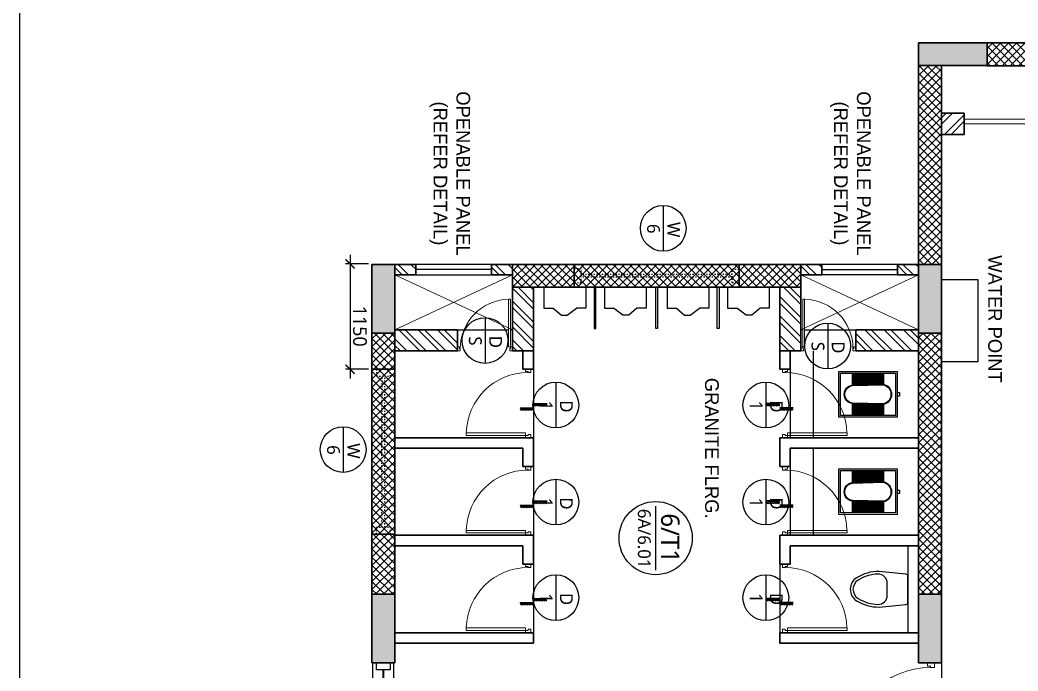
# Model space of a CAD drawing. Header units: millimetres. Extents: x -1127141 to 1597693, y -1835560 to -399335.
# Drawn here: x 1127190 to 1138092, y -494032 to -486919 of the extents above; entities that cross this region are included whole.
import ezdxf
from ezdxf.enums import TextEntityAlignment as Align

# ---------------------------------------------------------------- set-up
doc = ezdxf.new("R2010")
doc.units = ezdxf.units.MM
doc.header["$MEASUREMENT"] = 0
doc.header["$PDMODE"] = 67
doc.linetypes.add('ACAD_ISO03W100', pattern=[30, 12, -18])
doc.linetypes.add('ACAD_ISO05W100', pattern=[36, 24, -3, 0, -3, 0, -3, 0, -3])
for name, color, linetype in [('A-Anno Tags', 6, 'Continuous'), ('A-Elevation', 4, 'Continuous'), ('A-Sanitory', 181, 'Continuous'), ('A-Wall Patt', 8, 'Continuous'), ('A-Window', 4, 'Continuous'), ('Anno_Frames', 7, 'Continuous'), ('Anno_Labels', 7, 'Continuous'), ('COLUMN', 5, 'Continuous'), ('L-ELEV', 6, 'Continuous'), ('S-Conc Patt', 9, 'Continuous')]:
    doc.layers.add(name, color=color, linetype=linetype)
for name, color, linetype, lineweight in [('A-Detail Lines', 8, 'Continuous', 25), ('A-Door', 4, 'Continuous', 9), ('A-Wall Sec', 1, 'Continuous', 30), ('Ann_TitleBlock 2', 5, 'Continuous', 25), ('Anno_Tittleblock', 5, 'Continuous', 13), ('column hatch', 12, 'Continuous', 5), ('Hatch', 9, 'Continuous', 0), ('S-Concrete', 40, 'Continuous', 30), ('text', 7, 'Continuous', 9)]:
    doc.layers.add(name, color=color, linetype=linetype, lineweight=lineweight)
doc.styles.add('IIITD @ 100', font='trebuc.ttf', dxfattribs={"height": 210})
doc.styles.get("Standard").update_dxf_attribs({"font": 'trebuc.ttf'})
doc.styles.add('TITLE', font='swissel.ttf', dxfattribs={"height": 4.3})
doc.dimstyles.new('IIITD_WD_M @ 100', dxfattribs={"dimscale": 100, "dimtxt": 1.5, "dimasz": 1, "dimexe": 0.5, "dimexo": 0.25, "dimgap": 0.3, "dimtad": 1, "dimdec": 0, "dimrnd": 5, "dimzin": 0, "dimdsep": 46, "dimtxsty": 'Standard', "dimblk": 'ARCHTICK', "dimcen": 0.2, "dimdle": 1, "dimclrd": 256, "dimclre": 256, "dimadec": 0, "dimazin": 0, "dimtfac": 1, "dimtdec": 0, "dimtofl": 0, "dimtmove": 0, "dimatfit": 0, "dimfxl": 2, "dimfxlon": 1, "dimtolj": 1, "dimtzin": 0, "dimlwd": -1, "dimlwe": -1, "dimarcsym": 0})
pattern_1 = [(45, (-32680.594, -198324.79), (-44.194174, 44.194174), []), (135, (-32680.594, -198324.79), (-44.194174, -44.194174), [])]

# ---------------------------------------------------------------- blocks, each defined once
blk = doc.blocks.new('*U29')
at = {"layer": 'A-Anno Tags'}
blk.add_lwpolyline([(-250, 0), (250, 0)], dxfattribs=at)
blk.add_circle((0, 0), 250, dxfattribs=at)
at = {"layer": 'Anno_Frames', "color": 7}
for tag, rotation, p in [('ENTITY', 359.7608, (15, 185)), ('ENTITYNO', 0.1757, (4, -36))]:
    blk.add_attdef(tag, text='', height=140, rotation=rotation, dxfattribs=at).set_placement(p, align=Align.TOP_CENTER)
blk = doc.blocks.new('ABL_Door_S - 1000 x 2100-11-3 Second Floor Lvl')
at = {"layer": 'A-Door', "color": 5}
for p, q in [((-500, 38), (-450, 38)), ((-500, -38), (-500, 38)), ((-450, 38), (-450, -3)), ((450, 38), (450, -3)), ((500, 38), (450, 38)), ((500, -38), (500, 38)), ((-500, -38), (-465, -38)), ((-465, -3), (-450, -3)), ((-465, -38), (-465, -3)), ((-430, -38), (-465, -38)), ((465, -3), (450, -3)), ((465, -38), (465, -3)), ((500, -38), (465, -38))]:
    blk.add_line(p, q, dxfattribs=at)
at = {"layer": 'A-Door', "color": 5, "lineweight": 18}
for p, q in [((-465, -38), (-465, -903)), ((-430, -38), (-430, -903)), ((-430, -903), (-465, -903))]:
    blk.add_line(p, q, dxfattribs=at)
at = {"layer": 'A-Door'}
blk.add_arc((-450, -2), 900, 271.2981, 359.9894, dxfattribs=at)
blk = doc.blocks.new('Door Tag')
blk.add_line((-3.5, 0), (3.5, 0))
blk.add_circle((0, 0), 4)
blk.add_attdef('DW_NAME', text='', height=2).set_placement((0, 0), align=Align.BOTTOM_CENTER)
blk.add_attdef('SHEET_NO', text='', height=1.4).set_placement((0.05, -0.54), align=Align.TOP_CENTER)
blk = doc.blocks.new('Win 1250')
at = {"layer": 'A-Window', "color": 2, "lineweight": 40}
blk.add_line((510529, 21610), (511379, 21610), dxfattribs=at)
at = {"layer": 'A-Window'}
for points in [[(510454, 21725), (511454, 21725)], [(510454, 21535), (510529, 21535), (510529, 21685), (510454, 21685)], [(511454, 21535), (511379, 21535), (511379, 21685), (511454, 21685)], [(510454, 21495), (511454, 21495)]]:
    blk.add_lwpolyline(points, dxfattribs=at)
blk = doc.blocks.new('urinal1')
at = {"layer": 'A-Sanitory'}
for p, q in [((0, 228.6), (228.6, 228.6)), ((0, 228.6), (0, -228.6)), ((228.6, 228.6), (228.6, 127)), ((304.8, 25.4), (228.6, 127)), ((304.8, -38.1), (304.8, 25.4)), ((228.6, -127), (304.8, -38.1)), ((228.6, -228.6), (228.6, -127)), ((0, -228.6), (228.6, -228.6))]:
    blk.add_line(p, q, dxfattribs=at)
blk = doc.blocks.new('Toil Hostel1')
at = {"color": 0, "linetype": 'ByBlock'}
blk.add_lwpolyline([(115, -427), (115, 523)], dxfattribs=at)
for points in [[(430, 243), (137, 213, 0.384412), (115, 188), (115, -92, 0.383904), (137, -117, 0.001434), (429, -147, 0.140641), (675, -77, 0.259738), (745, 48, 0.259738), (675, 173, 0.139471)], [(340, 113), (340, -17, 0.422961), (443, -117, 0.13189), (659, -52, 0.259738), (715, 48, 0.259738), (659, 148, 0.13189), (443, 213, 0.422961)]]:
    blk.add_lwpolyline(points, format="xyb", close=True, dxfattribs=at)
blk.add_arc((431, -122), 25, 264.2811, 270.16, dxfattribs=at)
blk = doc.blocks.new('closet6')
for p, q in [((120, 88.3), (120, 185)), ((130, 88.1), (130, 185)), ((140, 87.8), (140, 185)), ((150, 87.6), (150, 185)), ((160, 87.3), (160, 185)), ((170, 87.1), (170, 185)), ((180, 86.9), (180, 185)), ((190, 86.6), (190, 185)), ((200, 86.4), (200, 185)), ((210, 86.1), (210, 185)), ((220, 85.9), (220, 185)), ((230, 85.6), (230, 185)), ((240, 85.4), (240, 185)), ((250, 85.2), (250, 185)), ((260, 84.9), (260, 185)), ((270, 84.7), (270, 185)), ((280, 84.4), (280, 185)), ((290, 84.2), (290, 185)), ((300, 84), (300, 185)), ((310, 83.7), (310, 185)), ((320, 83.5), (320, 185)), ((330, 83.2), (330, 185)), ((340, 83), (340, 185)), ((350, 82.7), (350, 185)), ((360, 82.5), (360, 185)), ((370, 82.3), (370, 185)), ((380, 82), (380, 185)), ((390, 81.8), (390, 185)), ((390, 185), (390, 81.8)), ((150, -185), (150, -87.2)), ((160, -185), (160, -86.9)), ((170, -185), (170, -86.6)), ((180, -185), (180, -86.3)), ((190, -185), (190, -86.1)), ((200, -185), (200, -85.8)), ((210, -185), (210, -85.5)), ((220, -185), (220, -85.2)), ((230, -185), (230, -84.9)), ((240, -185), (240, -84.7)), ((250, -185), (250, -84.4)), ((260, -185), (260, -84.1)), ((270, -185), (270, -83.8)), ((280, -185), (280, -83.5)), ((290, -185), (290, -83.3)), ((300, -185), (300, -83)), ((310, -185), (310, -82.7)), ((320, -185), (320, -82.4)), ((330, -185), (330, -82.1)), ((340, -185), (340, -81.9)), ((350, -185), (350, -81.6)), ((360, -185), (360, -81.3)), ((370, -185), (370, -81)), ((380, -185), (380, -80.7)), ((390, -80.4), (390, -185)), ((390, -185), (390, -80.4)), ((120, -185), (120, -88)), ((130, -185), (130, -87.8)), ((140, -185), (140, -87.5))]:
    blk.add_line(p, q)
for points in [[(0, 200), (510, 200), (510, -200), (0, -200)], [(15, 185), (495, 185), (495, -185), (15, -185)]]:
    blk.add_lwpolyline(points, close=True)
for points in [[(120, 88.3), (389.9, 81.8, -0.899983), (389.9, -80.5), (120.6, -88.2, -0.799392)], [(120.5, 83.3), (389.6, 76.8, -0.897689), (389.6, -75.5), (121.1, -83.2, -0.793494), (120.5, 83.3)]]:
    blk.add_lwpolyline(points, format="xyb", close=True)
blk.add_lwpolyline([(0, -15), (-20, -15), (-20, 15), (0, 15)])
blk = doc.blocks.new('_ArchTick')
at = {"color": 0, "linetype": 'ByBlock', "const_width": 0.15}
blk.add_lwpolyline([(-0.5, -0.5), (0.5, 0.5)], dxfattribs=at)
blk = doc.blocks.new('*D488')
at = {"layer": 'A-Anno Tags', "transparency": 16777216}
for p, q in [((576045, -373970), (576045, -374220)), ((577195, -373970), (577195, -374220)), ((575945, -374170), (577295, -374170))]:
    blk.add_line(p, q, dxfattribs=at)
at = {"layer": 'Defpoints', "color": 0, "transparency": 16777216}
for p in [(576045, -373933), (577195, -373933), (577195, -374170)]:
    blk.add_point(p, dxfattribs=at)
at = {"layer": 'A-Anno Tags', "transparency": 16777216, "xscale": 100, "yscale": 100, "zscale": 100}
for p, rotation in [((576045, -374170), 179.9999999982849), ((577195, -374170), 359.9999999982849)]:
    blk.add_blockref('_ArchTick', p, dxfattribs=dict(at, rotation=rotation))
at = {"layer": 'A-Anno Tags', "color": 0, "transparency": 16777216, "insert": (576725, -374064), "char_height": 150, "attachment_point": 5, "rotation": 360}
blk.add_mtext('\\A1;1150', dxfattribs=at)
blk = doc.blocks.new('w6')
at = {"layer": 'A-Window', "linetype": 'ACAD_ISO03W100'}
for p, q in [((8293, 252315), (8538, 252363)), ((8731, 250643), (8415, 252262)), ((8761, 250649), (8445, 252268)), ((8638, 250548), (8883, 250596))]:
    blk.add_line(p, q, dxfattribs=at)
for points in [[(8489, 252353), (8504, 252280), (8356, 252251), (8342, 252325)], [(8834, 250587), (8819, 250660), (8672, 250631), (8687, 250558)]]:
    blk.add_lwpolyline(points, dxfattribs=at)
blk = doc.blocks.new('DROP')
at = {"layer": 'A-Detail Lines'}
h = blk.add_hatch(dxfattribs=at)
h.set_pattern_fill('ANSI31', color=256, scale=100, angle=-90, style=0)
h.set_pattern_definition([(45, (-30796.783, -8736.205), (8.838835, -8.838835), [])])
h.paths.add_polyline_path([(-46, 0), (-46, -147), (-75, -147), (-75, 0)])
h.paths.add_polyline_path([(0, 147), (0, 0), (-30, 0), (-30, 147)])
for p, q in [((0, 0), (0, 148)), ((-46, -147), (-46, 0))]:
    blk.add_line(p, q, dxfattribs=at)
blk = doc.blocks.new('tadantadan')
at = {"layer": 'S-Conc Patt'}
h = blk.add_hatch(color=256, dxfattribs=at)
h.paths.add_polyline_path([(126629, 40497), (127365, 40640), (127413, 40395), (126677, 40252)])
h.paths.add_polyline_path([(110961, 37195), (110914, 37441), (111935, 37639), (111982, 37394)])
h.paths.add_polyline_path([(123624, 39657), (123577, 39902), (124598, 40101), (124645, 39855)])
h.paths.add_polyline_path([(120459, 39041), (120411, 39287), (121432, 39485), (121480, 39240)])
h.paths.add_polyline_path([(117293, 38426), (117245, 38671), (118266, 38870), (118314, 38624)])
h.paths.add_polyline_path([(114127, 37811), (114079, 38056), (115100, 38255), (115148, 38009)])
h.paths.add_polyline_path([(122039, 47814), (121991, 48059), (123012, 48258), (123060, 48012)])
h.paths.add_polyline_path([(118873, 47198), (118825, 47444), (119846, 47642), (119894, 47397)])
h.paths.add_polyline_path([(115707, 46585), (115659, 46831), (116680, 47029), (116728, 46784)])
h.paths.add_polyline_path([(106210, 44739), (106162, 44984), (107183, 45183), (107231, 44938)])
h.paths.add_polyline_path([(109375, 45354), (109328, 45600), (110349, 45798), (110396, 45553)])
h.paths.add_polyline_path([(112541, 45970), (112493, 46215), (113514, 46414), (113562, 46168)])
h.paths.add_polyline_path([(120664, 42678), (120707, 42452), (119971, 42309), (119927, 42535)])
h.paths.add_polyline_path([(120334, 44375), (120377, 44150), (119641, 44007), (119597, 44232)])
h.paths.add_polyline_path([(114332, 41447), (114376, 41221), (113640, 41078), (113596, 41304)])
h.paths.add_polyline_path([(114002, 43145), (114046, 42919), (113310, 42776), (113266, 43002)])
h.paths.add_polyline_path([(107979, 40212), (108023, 39987), (107287, 39843), (107243, 40069)])
h.paths.add_polyline_path([(107650, 41910), (107693, 41684), (106957, 41541), (106913, 41767)])
h.paths.add_polyline_path([(130940, 42954), (130797, 43690), (131042, 43738), (131185, 43002)])
h.paths.add_polyline_path([(104022, 33475), (103273, 33475), (103273, 33725), (104022, 33725)])
h.paths.add_polyline_path([(100927, 33475), (100177, 33475), (100177, 33725), (100927, 33725)])
h.paths.add_polyline_path([(97892, 33475), (97142, 33475), (97142, 33725), (97892, 33725)])
h.paths.add_polyline_path([(126853, 43880), (126264, 43766), (126308, 43540), (126897, 43654)])
h.paths.add_polyline_path([(130345, 46012), (130202, 46748), (130448, 46795), (130591, 46059)])
h.paths.add_polyline_path([(129606, 49815), (129463, 50551), (129708, 50599), (129851, 49862)])
h.paths.add_polyline_path([(125252, 49732), (125694, 49818), (125737, 49592), (125296, 49506)])
h.paths.add_polyline_path([(125842, 47270), (125756, 47712), (125982, 47756), (126068, 47314)])
h.paths.add_polyline_path([(127586, 49727), (127500, 50169), (127725, 50213), (127811, 49771)])
h.paths.add_polyline_path([(128368, 45703), (128282, 46145), (128508, 46189), (128594, 45747)])
h.paths.add_polyline_path([(128187, 47838), (127745, 47752), (127702, 47978), (128143, 48064)])
h.paths.add_polyline_path([(126368, 45770), (126454, 45328), (126228, 45284), (126143, 45726)])
h.paths.add_polyline_path([(101872, 46634), (101136, 46491), (101088, 46737), (101824, 46880)])
h.paths.add_polyline_path([(104042, 40974), (103927, 41563), (104153, 41607), (104267, 41018)])
h.paths.add_polyline_path([(103341, 39076), (102605, 38933), (102561, 39158), (103297, 39301)])
h.paths.add_polyline_path([(103921, 45525), (103185, 45382), (103137, 45627), (103874, 45770)])
h.paths.add_polyline_path([(103011, 40774), (102275, 40631), (102227, 40876), (102963, 41019)])
h.paths.add_polyline_path([(104019, 35586), (103283, 35443), (103235, 35688), (103972, 35831)])
h.paths.add_polyline_path([(103639, 46978), (102902, 46835), (102855, 47080), (103591, 47223)])
h.paths.add_polyline_path([(98329, 45946), (97593, 45803), (97546, 46048), (98282, 46191)])
h.paths.add_polyline_path([(99472, 40086), (98736, 39943), (98688, 40188), (99424, 40331)])
h.paths.add_polyline_path([(108702, 36496), (107892, 36339), (107844, 36584), (108654, 36742)])
h.paths.add_polyline_path([(97392, 39936), (97392, 39289), (97142, 39289), (97142, 39889)])
h.paths.add_polyline_path([(119208, 6285), (118458, 6285), (118458, 6535), (119208, 6535)])
h.paths.add_polyline_path([(119208, 11565), (118458, 11565), (118458, 11795), (119208, 11795)])
h.paths.add_polyline_path([(119208, 15095), (118458, 15095), (118458, 15345), (119208, 15345)])
h.paths.add_polyline_path([(119208, 9835), (118458, 9835), (118458, 10065), (119208, 10065)])
h.paths.add_polyline_path([(113948, 6285), (113198, 6285), (113198, 6535), (113948, 6535)])
h.paths.add_polyline_path([(113948, 11565), (113198, 11565), (113198, 11795), (113948, 11795)])
h.paths.add_polyline_path([(113948, 15095), (113198, 15095), (113198, 15345), (113948, 15345)])
h.paths.add_polyline_path([(113948, 9835), (113198, 9835), (113198, 10065), (113948, 10065)])
h.paths.add_polyline_path([(108688, 11565), (107938, 11565), (107938, 11795), (108688, 11795)])
h.paths.add_polyline_path([(103843, 17365), (103093, 17365), (103093, 17115), (103843, 17115)])
h.paths.add_polyline_path([(100177, 17365), (100927, 17365), (100927, 17115), (100177, 17115)])
h.paths.add_polyline_path([(97142, 17365), (97892, 17365), (97892, 17115), (97142, 17115)])
h.paths.add_polyline_path([(128593, 15095), (127993, 15095), (127993, 15345), (128593, 15345)])
h.paths.add_polyline_path([(103918, 15345), (103168, 15345), (103168, 15095), (103918, 15095)])
h.paths.add_polyline_path([(108688, 15095), (107938, 15095), (107938, 15345), (108688, 15345)])
h.paths.add_polyline_path([(124393, 15095), (123793, 15095), (123793, 15345), (124393, 15345)])
h.paths.add_polyline_path([(127993, 11795), (128593, 11795), (128593, 11565), (127993, 11565)])
h.paths.add_polyline_path([(124393, 11565), (123793, 11565), (123793, 11795), (124393, 11795)])
h.paths.add_polyline_path([(105718, 5325), (104968, 5325), (104968, 5575), (105718, 5575)])
h.paths.add_polyline_path([(97392, 9815), (97392, 10565), (97142, 10565), (97142, 9815)])
h.paths.add_polyline_path([(100313, 9815), (99563, 9815), (99563, 10065), (100313, 10065)])
h.paths.add_polyline_path([(105718, 3845), (104968, 3845), (104968, 4095), (105718, 4095)])
h.paths.add_polyline_path([(103918, 3845), (103168, 3845), (103168, 4095), (103918, 4095)])
h.paths.add_polyline_path([(103918, 9815), (103168, 9815), (103168, 10065), (103918, 10065)])
h.paths.add_polyline_path([(103918, 11565), (103168, 11565), (103168, 11795), (103918, 11795)])
h.paths.add_polyline_path([(104968, 9465), (104968, 10065), (105198, 10065), (105198, 9465)])
h.paths.add_polyline_path([(126158, 9615), (126158, 10065), (126388, 10065), (126388, 9615)])
h.paths.add_polyline_path([(123873, 10065), (124323, 10065), (124323, 9835), (123873, 9835)])
h.paths.add_polyline_path([(126158, 5575), (126158, 6025), (126388, 6025), (126388, 5575)])
h.paths.add_polyline_path([(123978, 5575), (123978, 6025), (124208, 6025), (124208, 5575)])
h.paths.add_polyline_path([(126388, 7705), (125938, 7705), (125938, 7935), (126388, 7935)])
h.paths.add_polyline_path([(123978, 7595), (123978, 8045), (124208, 8045), (124208, 7595)])
h.paths.add_polyline_path([(128178, 9465), (128178, 10065), (128408, 10065), (128408, 9465)])
h.paths.add_polyline_path([(108428, 5325), (108428, 6075), (108178, 6075), (108178, 5325)])
h.paths.add_polyline_path([(128158, 5575), (128158, 6175), (128408, 6175), (128408, 5575)])
h.paths.add_polyline_path([(100313, 3845), (99563, 3845), (99563, 4095), (100313, 4095)])
h.paths.add_polyline_path([(108408, 10065), (108408, 9315), (108178, 9315), (108178, 10065)])
edge = h.paths.add_edge_path()
edge.add_line((133928, 6285), (133178, 6285))
edge.add_line((133178, 6535), (133928, 6535))
edge.add_line((133178, 6285), (133178, 6535))
edge.add_line((133928, 11565), (133178, 11565))
edge.add_line((133178, 11795), (133928, 11795))
edge.add_line((133178, 11565), (133178, 11795))
edge.add_line((133928, 15095), (133178, 15095))
edge.add_line((133178, 15345), (133928, 15345))
edge.add_line((133178, 15095), (133178, 15345))
edge.add_line((133928, 9835), (133178, 9835))
edge.add_line((133178, 10065), (133928, 10065))
edge.add_line((133178, 9835), (133178, 10065))
h.paths.add_polyline_path([(144448, 11565), (143698, 11565), (143698, 11795), (144448, 11795)])
h.paths.add_polyline_path([(144448, 15095), (143698, 15095), (143698, 15345), (144448, 15345)])
h.paths.add_polyline_path([(144208, 10065), (144208, 9315), (143978, 9315), (143978, 10065)])
h.paths.add_polyline_path([(139188, 6285), (138438, 6285), (138438, 6535), (139188, 6535)])
h.paths.add_polyline_path([(139188, 11565), (138438, 11565), (138438, 11795), (139188, 11795)])
h.paths.add_polyline_path([(139188, 15095), (138438, 15095), (138438, 15345), (139188, 15345)])
h.paths.add_polyline_path([(139188, 9835), (138438, 9835), (138438, 10065), (139188, 10065)])
h.paths.add_polyline_path([(133928, 6285), (133178, 6285), (133178, 6535), (133928, 6535)])
h.paths.add_polyline_path([(133928, 11565), (133178, 11565), (133178, 11795), (133928, 11795)], flags=17)
h.paths.add_polyline_path([(133928, 15095), (133178, 15095), (133178, 15345), (133928, 15345)], flags=17)
h.paths.add_polyline_path([(133928, 9835), (133178, 9835), (133178, 10065), (133928, 10065)], flags=17)
h.paths.add_polyline_path([(151613, 4490), (151613, 5090), (151363, 5090), (151363, 4490)])
h.paths.add_polyline_path([(151613, 15095), (151013, 15095), (151013, 15345), (151613, 15345)])
h.paths.add_polyline_path([(147413, 15095), (146813, 15095), (146813, 15345), (147413, 15345)])
h.paths.add_polyline_path([(151613, 11565), (151013, 11565), (151013, 11795), (151613, 11795)])
h.paths.add_polyline_path([(147413, 11565), (146813, 11565), (146813, 11795), (147413, 11795)])
h.paths.add_polyline_path([(151613, 9315), (151613, 10065), (151363, 10065), (151363, 9315)])
h.paths.add_polyline_path([(146663, 4490), (147413, 4490), (147413, 4740), (146663, 4740)])
h.paths.add_polyline_path([(147413, 9315), (147413, 10065), (147183, 10065), (147183, 9315)])
h.paths.add_polyline_path([(143958, 4490), (143958, 5240), (144208, 5240), (144208, 4490)])
at = {"layer": 'S-Concrete', "lineweight": 35}
for p, q in [((97392, 10565), (97142, 10565)), ((97142, 10565), (97142, 9815)), ((97392, 9815), (97392, 10565)), ((99563, 9815), (99563, 10065)), ((99563, 10065), (100313, 10065)), ((100313, 10065), (100313, 9815)), ((103168, 9815), (103168, 10065)), ((103168, 10065), (103918, 10065)), ((103918, 10065), (103918, 9815)), ((97142, 9815), (97392, 9815)), ((100313, 9815), (99563, 9815)), ((103918, 9815), (103168, 9815)), ((99563, 3845), (99563, 4095)), ((99563, 4095), (100313, 4095)), ((100313, 4095), (100313, 3845)), ((103168, 3845), (103168, 4095)), ((103168, 4095), (103918, 4095)), ((103918, 4095), (103918, 3845)), ((100313, 3845), (99563, 3845)), ((103918, 3845), (103168, 3845))]:
    blk.add_line(p, q, dxfattribs=at)
blk = doc.blocks.new('column 2.04')
at = {"layer": 'S-Conc Patt'}
h = blk.add_hatch(color=256, dxfattribs=at)
h.paths.add_polyline_path([(552592, -205173), (553328, -205030), (553376, -205276), (552640, -205419)])
h.paths.add_polyline_path([(536924, -208475), (536877, -208230), (537898, -208032), (537945, -208277)])
h.paths.add_polyline_path([(549587, -206014), (549540, -205769), (550561, -205570), (550608, -205816)])
h.paths.add_polyline_path([(546422, -206629), (546374, -206384), (547395, -206185), (547443, -206431)])
h.paths.add_polyline_path([(543256, -207245), (543208, -206999), (544229, -206801), (544277, -207046)])
h.paths.add_polyline_path([(540090, -207860), (540042, -207615), (541063, -207416), (541111, -207662)])
h.paths.add_polyline_path([(548002, -197857), (547954, -197611), (548975, -197413), (549023, -197658)])
h.paths.add_polyline_path([(544836, -198472), (544788, -198227), (545809, -198028), (545857, -198274)])
h.paths.add_polyline_path([(541670, -199086), (541622, -198840), (542643, -198642), (542691, -198887)])
h.paths.add_polyline_path([(532173, -200932), (532125, -200686), (533146, -200488), (533194, -200733)])
h.paths.add_polyline_path([(535338, -200316), (535291, -200071), (536312, -199872), (536359, -200118)])
h.paths.add_polyline_path([(538504, -199701), (538456, -199455), (539477, -199257), (539525, -199502)])
h.paths.add_polyline_path([(546627, -202993), (546670, -203219), (545934, -203362), (545890, -203136)])
h.paths.add_polyline_path([(546297, -201295), (546340, -201521), (545604, -201664), (545560, -201438)])
h.paths.add_polyline_path([(540295, -204224), (540339, -204449), (539603, -204592), (539559, -204367)])
h.paths.add_polyline_path([(539965, -202526), (540009, -202752), (539273, -202895), (539229, -202669)])
h.paths.add_polyline_path([(533943, -205458), (533986, -205684), (533250, -205827), (533206, -205601)])
h.paths.add_polyline_path([(533613, -203761), (533656, -203987), (532920, -204130), (532876, -203904)])
h.paths.add_polyline_path([(556903, -202717), (556760, -201981), (557005, -201933), (557148, -202669)])
h.paths.add_polyline_path([(529985, -212195), (529236, -212195), (529236, -211945), (529985, -211945)])
h.paths.add_polyline_path([(526890, -212195), (526140, -212195), (526140, -211945), (526890, -211945)])
h.paths.add_polyline_path([(523855, -212195), (523105, -212195), (523105, -211945), (523855, -211945)])
h.paths.add_polyline_path([(552816, -201790), (552227, -201905), (552271, -202131), (552860, -202016)])
h.paths.add_polyline_path([(556308, -199659), (556165, -198923), (556411, -198875), (556554, -199611)])
h.paths.add_polyline_path([(555569, -195856), (555426, -195120), (555671, -195072), (555815, -195808)])
h.paths.add_polyline_path([(551215, -195938), (551657, -195853), (551700, -196078), (551259, -196164)])
h.paths.add_polyline_path([(551805, -198400), (551719, -197959), (551945, -197915), (552031, -198356)])
h.paths.add_polyline_path([(553549, -195943), (553463, -195501), (553689, -195458), (553774, -195899)])
h.paths.add_polyline_path([(554331, -199967), (554245, -199525), (554471, -199482), (554557, -199923)])
h.paths.add_polyline_path([(554150, -197832), (553709, -197918), (553665, -197692), (554106, -197607)])
h.paths.add_polyline_path([(552331, -199901), (552417, -200343), (552191, -200387), (552106, -199945)])
h.paths.add_polyline_path([(527835, -199036), (527099, -199179), (527051, -198934), (527787, -198791)])
h.paths.add_polyline_path([(530005, -204696), (529890, -204107), (530116, -204064), (530230, -204653)])
h.paths.add_polyline_path([(529304, -206595), (528568, -206738), (528524, -206512), (529260, -206369)])
h.paths.add_polyline_path([(529884, -200146), (529148, -200289), (529100, -200043), (529837, -199900)])
h.paths.add_polyline_path([(528920, -212495), (528320, -212495), (528320, -212245), (528920, -212245)])
h.paths.add_polyline_path([(523855, -212495), (523105, -212495), (523105, -212245), (523855, -212245)])
h.paths.add_polyline_path([(531575, -212245), (532175, -212245), (532175, -212495), (531575, -212495)])
h.paths.add_polyline_path([(526890, -212495), (526140, -212495), (526140, -212245), (526890, -212245)])
h.paths.add_polyline_path([(528974, -204897), (528238, -205040), (528190, -204794), (528926, -204651)])
h.paths.add_polyline_path([(529982, -210085), (529246, -210228), (529198, -209982), (529935, -209839)])
h.paths.add_polyline_path([(529602, -198693), (528865, -198836), (528818, -198590), (529554, -198447)])
h.paths.add_polyline_path([(524292, -199725), (523556, -199868), (523509, -199622), (524245, -199479)])
h.paths.add_polyline_path([(525435, -205585), (524699, -205728), (524651, -205482), (525387, -205339)])
h.paths.add_polyline_path([(534665, -209174), (533855, -209332), (533807, -209086), (534617, -208929)])
h.paths.add_polyline_path([(523355, -205734), (523355, -206382), (523105, -206382), (523105, -205782)])
h.paths.add_polyline_path([(545171, -239386), (544421, -239386), (544421, -239136), (545171, -239136)])
h.paths.add_polyline_path([(545171, -234106), (544421, -234106), (544421, -233876), (545171, -233876)])
h.paths.add_polyline_path([(545171, -230576), (544421, -230576), (544421, -230326), (545171, -230326)])
h.paths.add_polyline_path([(545171, -235836), (544421, -235836), (544421, -235606), (545171, -235606)])
h.paths.add_polyline_path([(539911, -239386), (539161, -239386), (539161, -239136), (539911, -239136)])
h.paths.add_polyline_path([(539911, -234106), (539161, -234106), (539161, -233876), (539911, -233876)])
h.paths.add_polyline_path([(539911, -230576), (539161, -230576), (539161, -230326), (539911, -230326)])
h.paths.add_polyline_path([(539911, -235836), (539161, -235836), (539161, -235606), (539911, -235606)])
h.paths.add_polyline_path([(534651, -234106), (533901, -234106), (533901, -233876), (534651, -233876)])
h.paths.add_polyline_path([(529806, -228306), (529056, -228306), (529056, -228556), (529806, -228556)])
h.paths.add_polyline_path([(526140, -228306), (526890, -228306), (526890, -228556), (526140, -228556)])
h.paths.add_polyline_path([(523105, -228306), (523855, -228306), (523855, -228556), (523105, -228556)])
h.paths.add_polyline_path([(554556, -230576), (553956, -230576), (553956, -230326), (554556, -230326)])
h.paths.add_polyline_path([(529881, -230326), (529131, -230326), (529131, -230576), (529881, -230576)])
h.paths.add_polyline_path([(534651, -230576), (533901, -230576), (533901, -230326), (534651, -230326)])
h.paths.add_polyline_path([(550356, -230576), (549756, -230576), (549756, -230326), (550356, -230326)])
h.paths.add_polyline_path([(553956, -233876), (554556, -233876), (554556, -234106), (553956, -234106)])
h.paths.add_polyline_path([(550356, -234106), (549756, -234106), (549756, -233876), (550356, -233876)])
h.paths.add_polyline_path([(531681, -240346), (530931, -240346), (530931, -240096), (531681, -240096)])
h.paths.add_polyline_path([(523355, -235856), (523355, -235106), (523105, -235106), (523105, -235856)])
h.paths.add_polyline_path([(526276, -235856), (525526, -235856), (525526, -235606), (526276, -235606)])
h.paths.add_polyline_path([(531681, -241826), (530931, -241826), (530931, -241576), (531681, -241576)])
h.paths.add_polyline_path([(529881, -241826), (529131, -241826), (529131, -241576), (529881, -241576)])
h.paths.add_polyline_path([(529881, -235856), (529131, -235856), (529131, -235606), (529881, -235606)])
h.paths.add_polyline_path([(529881, -234106), (529131, -234106), (529131, -233876), (529881, -233876)])
h.paths.add_polyline_path([(530931, -236206), (530931, -235606), (531161, -235606), (531161, -236206)])
h.paths.add_polyline_path([(552121, -236056), (552121, -235606), (552351, -235606), (552351, -236056)])
h.paths.add_polyline_path([(549836, -235606), (550286, -235606), (550286, -235836), (549836, -235836)])
h.paths.add_polyline_path([(552121, -240096), (552121, -239646), (552351, -239646), (552351, -240096)])
h.paths.add_polyline_path([(549941, -240096), (549941, -239646), (550171, -239646), (550171, -240096)])
h.paths.add_polyline_path([(552351, -237966), (551901, -237966), (551901, -237736), (552351, -237736)])
h.paths.add_polyline_path([(549941, -238076), (549941, -237626), (550171, -237626), (550171, -238076)])
h.paths.add_polyline_path([(554141, -236206), (554141, -235606), (554371, -235606), (554371, -236206)])
h.paths.add_polyline_path([(534391, -240346), (534391, -239596), (534141, -239596), (534141, -240346)])
h.paths.add_polyline_path([(554121, -240095), (554121, -239495), (554371, -239495), (554371, -240095)])
h.paths.add_polyline_path([(523105, -228006), (523855, -228006), (523855, -228256), (523105, -228256)])
h.paths.add_polyline_path([(532175, -228256), (531575, -228256), (531575, -228006), (532175, -228006)])
h.paths.add_polyline_path([(528320, -217506), (528920, -217506), (528920, -217736), (528320, -217736)])
h.paths.add_polyline_path([(528920, -228256), (528320, -228256), (528320, -228006), (528920, -228006)])
h.paths.add_polyline_path([(528320, -222766), (528920, -222766), (528920, -222996), (528320, -222996)])
h.paths.add_polyline_path([(526890, -217736), (526290, -217736), (526290, -217506), (526890, -217506)])
h.paths.add_polyline_path([(526890, -222996), (526290, -222996), (526290, -222766), (526890, -222766)])
h.paths.add_polyline_path([(526140, -228006), (526890, -228006), (526890, -228256), (526140, -228256)])
h.paths.add_polyline_path([(526276, -241826), (525526, -241826), (525526, -241576), (526276, -241576)])
h.paths.add_polyline_path([(523355, -217321), (523355, -217921), (523105, -217921), (523105, -217321)])
h.paths.add_polyline_path([(523355, -222581), (523355, -223181), (523105, -223181), (523105, -222581)])
h.paths.add_polyline_path([(532175, -217320), (532175, -217920), (531925, -217920), (531925, -217320)])
h.paths.add_polyline_path([(532175, -222581), (532175, -223181), (531925, -223181), (531925, -222581)])
h.paths.add_polyline_path([(534371, -235606), (534371, -236356), (534141, -236356), (534141, -235606)])
edge = h.paths.add_edge_path()
edge.add_line((559891, -239386), (559141, -239386))
edge.add_line((559141, -239136), (559891, -239136))
edge.add_line((559141, -239386), (559141, -239136))
edge.add_line((559891, -234106), (559141, -234106))
edge.add_line((559141, -233876), (559891, -233876))
edge.add_line((559141, -234106), (559141, -233876))
edge.add_line((559891, -230576), (559141, -230576))
edge.add_line((559141, -230326), (559891, -230326))
edge.add_line((559141, -230576), (559141, -230326))
edge.add_line((559891, -235836), (559141, -235836))
edge.add_line((559141, -235606), (559891, -235606))
edge.add_line((559141, -235836), (559141, -235606))
h.paths.add_polyline_path([(570411, -234106), (569661, -234106), (569661, -233876), (570411, -233876)])
h.paths.add_polyline_path([(570411, -230576), (569661, -230576), (569661, -230326), (570411, -230326)])
h.paths.add_polyline_path([(570171, -235606), (570171, -236356), (569941, -236356), (569941, -235606)])
h.paths.add_polyline_path([(565151, -239386), (564401, -239386), (564401, -239136), (565151, -239136)])
h.paths.add_polyline_path([(565151, -234106), (564401, -234106), (564401, -233876), (565151, -233876)])
h.paths.add_polyline_path([(565151, -230576), (564401, -230576), (564401, -230326), (565151, -230326)])
h.paths.add_polyline_path([(565151, -235836), (564401, -235836), (564401, -235606), (565151, -235606)])
h.paths.add_polyline_path([(559891, -239386), (559141, -239386), (559141, -239136), (559891, -239136)], flags=17)
h.paths.add_polyline_path([(559891, -234106), (559141, -234106), (559141, -233876), (559891, -233876)], flags=17)
h.paths.add_polyline_path([(559891, -230576), (559141, -230576), (559141, -230326), (559891, -230326)], flags=17)
h.paths.add_polyline_path([(559891, -235836), (559141, -235836), (559141, -235606), (559891, -235606)], flags=17)
h.paths.add_polyline_path([(577576, -241181), (577576, -240581), (577326, -240581), (577326, -241181)])
h.paths.add_polyline_path([(577576, -230576), (576976, -230576), (576976, -230326), (577576, -230326)])
h.paths.add_polyline_path([(573376, -230576), (572776, -230576), (572776, -230326), (573376, -230326)])
h.paths.add_polyline_path([(577576, -234106), (576976, -234106), (576976, -233876), (577576, -233876)])
h.paths.add_polyline_path([(573376, -234106), (572776, -234106), (572776, -233876), (573376, -233876)])
h.paths.add_polyline_path([(577576, -236356), (577576, -235606), (577326, -235606), (577326, -236356)])
h.paths.add_polyline_path([(572626, -241181), (573376, -241181), (573376, -240931), (572626, -240931)])
h.paths.add_polyline_path([(573376, -236356), (573376, -235606), (573146, -235606), (573146, -236356)])
h.paths.add_polyline_path([(569921, -241181), (569921, -240431), (570171, -240431), (570171, -241181)])
at = {"layer": 'S-Concrete', "lineweight": 35}
for p, q in [((523355, -235106), (523105, -235106)), ((523105, -235106), (523105, -235856)), ((523355, -235856), (523355, -235106)), ((525526, -235856), (525526, -235606)), ((525526, -235606), (526276, -235606)), ((526276, -235606), (526276, -235856)), ((529131, -235856), (529131, -235606)), ((529131, -235606), (529881, -235606)), ((529881, -235606), (529881, -235856)), ((523105, -235856), (523355, -235856)), ((526276, -235856), (525526, -235856)), ((529881, -235856), (529131, -235856)), ((525526, -241826), (525526, -241576)), ((525526, -241576), (526276, -241576)), ((526276, -241576), (526276, -241826)), ((529131, -241826), (529131, -241576)), ((529131, -241576), (529881, -241576)), ((529881, -241576), (529881, -241826)), ((526276, -241826), (525526, -241826)), ((529881, -241826), (529131, -241826))]:
    blk.add_line(p, q, dxfattribs=at)
blk = doc.blocks.new('IIITD WD A1- L Format Library')
at = {"layer": 'Anno_Tittleblock', "color": 5}
blk.add_lwpolyline([(0, -7.57), (775, -7.57), (775, 573.91), (0, 573.91)], close=True, dxfattribs=at)
at = {"style": 'TITLE'}
for tag, p, height in [('PROJECT NAME 1', (779.17, 137.4), 2.98), ('PROJECT NAME 2', (779.17, 132.23), 2.98), ('PROJECT_NAME_3', (779.17, 127.37), 2.98), ('1:100@A1', (818.06, 91.92), 2.25), ('A-2.03', (844.81, 84.28), 4), ('03.04.11', (821.96, 84.64), 2.25), ('A', (858.85, 75.94), 3.66), ('AC', (827.5, 76.14), 2.25)]:
    blk.add_attdef(tag, p, '', height=height, dxfattribs=at)
for p in [(780.3, 113.01), (780.3, 106.37)]:
    blk.add_attdef('FIRST FLOOR PLAN', text='', height=3.39, dxfattribs=at).set_placement(p, align=Align.TOP_LEFT)
blk = doc.blocks.new('t1')
at = {"layer": 'A-Wall Patt'}
h = blk.add_hatch(dxfattribs=at)
h.set_pattern_fill('ANSI32', color=256, scale=400, angle=90, style=0)
h.set_pattern_definition([(45, (-32680.6, -198324.8), (-106.066017, 106.066017), []), (45, (-32609.88, -198324.8), (-106.066017, 106.066017), [])])
h.paths.add_polyline_path([(576049, -373452.2), (576049, -373682.4), (576163.9, -373682.4), (576164, -373682.2), (576164, -373452.2)])
h.paths.add_polyline_path([(576164, -367962.4), (576049, -367962.4), (576049, -368192.4), (576164, -368192.4)])
h.paths.add_polyline_path([(576994, -367962.4), (576764, -367962.4), (576763.9, -368647.4), (576994, -368647.4)])
h.paths.add_polyline_path([(576763.9, -373681.7), (576993.9, -373681.7), (576993.8, -372997.4), (576763.9, -372997.4)])
h.paths.add_polyline_path([(576049, -369247.4), (576164, -369247.4), (576164, -369017.4), (576049, -369017.4)])
h.paths.add_polyline_path([(576299, -369247.4), (576299, -369477.4), (576994, -369477.4), (576993.9, -369247.4), (576878.9, -369247.4), (576878.9, -369247.4), (576764, -369247.4), (576764, -369247.4)])
h.paths.add_polyline_path([(576164, -372397.4), (576049, -372397.4), (576049, -372627.2), (576164, -372627.2)])
h.paths.add_polyline_path([(576993.9, -372397.4), (576993.9, -372682.4), (576993.9, -372682.4), (576993.9, -372167.4), (576299, -372167.4), (576299, -372397.4)])
h = blk.add_hatch(dxfattribs=at)
h.set_pattern_fill('ANSI37', color=256, scale=500, angle=90, style=0)
h.set_pattern_definition(pattern_1)
h.paths.add_polyline_path([(576299, -369247.4), (576049, -369247.4), (576050.1, -369922.1), (576300.1, -369922.3)])
h = blk.add_hatch(dxfattribs=at)
h.set_pattern_fill('ANSI37', color=256, scale=500, angle=90, style=0)
h.set_pattern_definition(pattern_1)
h.paths.add_polyline_path([(576299, -369922.3), (576050.1, -369922.1), (576049, -372397.4), (576299, -372397.4)])
h = blk.add_hatch(dxfattribs=at)
h.set_pattern_fill('ANSI37', color=256, scale=500, angle=90, style=0)
h.set_pattern_definition(pattern_1)
h.paths.add_polyline_path([(579654, -373682.4), (576799, -373682.4), (576799, -373931.7), (579654, -373931.7)])
at = {"layer": 'A-Detail Lines'}
for p, q in [((579324, -369477.4), (580074, -369477.4)), ((577194, -372167.2), (577944, -372167.2)), ((578259, -372167.2), (579009, -372167.2)), ((579324, -372167.2), (580074, -372167.2))]:
    blk.add_line(p, q, dxfattribs=at)
for points in [[(576299, -370139.9), (576749, -370139.9), (576749, -370159.9), (576299, -370159.9)], [(576299, -370812.3), (576749, -370812.3), (576749, -370832.3), (576299, -370832.3)], [(576299, -371504.9), (576749, -371504.9), (576749, -371484.9), (576299, -371484.9)]]:
    blk.add_lwpolyline(points, close=True, dxfattribs=at)
at = {"layer": 'A-Elevation', "linetype": 'Continuous'}
for p, q in [((576049, -368192.4), (576049, -369017.4)), ((576106.5, -369017.4), (576106.5, -368192.4)), ((576164, -368192.4), (576164, -369017.4)), ((576763.9, -369205.4), (576763.9, -368647.4)), ((576763.9, -369226.4), (576763.9, -369247.4)), ((576763.9, -372418.4), (576763.9, -372397.4)), ((576763.9, -372997.4), (576763.9, -372439.4)), ((576049, -372627.2), (576049, -373452.2)), ((576106.5, -372627.2), (576106.5, -373452.2)), ((576164, -373452.2), (576164, -372627.2))]:
    blk.add_line(p, q, dxfattribs=at)
at = {"layer": 'A-Wall Sec', "lineweight": 35}
for p, q in [((576049, -367962.4), (576049, -368192.4)), ((576164, -367962.4), (576164, -368192.4)), ((576763.9, -368647.4), (576764, -367962.4)), ((576994, -367962.4), (576993.9, -368647.4)), ((577944, -369477.4), (577944, -367962.4)), ((578059, -369362.4), (578059, -367962.4)), ((579009, -369477.4), (579009, -367962.4)), ((579124, -369362.4), (579124, -367962.4)), ((580074, -369477.4), (580074, -367962.4)), ((580189, -369477.4), (580189, -367962.4)), ((576049, -368192.4), (576164, -368192.4)), ((576763.9, -368647.4), (576993.9, -368647.4)), ((576164, -369017.4), (576049, -369017.4)), ((576049, -369017.4), (576049, -371722.3)), ((576164, -369017.4), (576164, -369247.4)), ((576993.9, -369247.4), (576049, -369247.4)), ((576299, -369247.4), (576299, -371722.3)), ((576993.9, -369247.4), (576993.9, -369477.4)), ((576994, -369362.4), (577194, -369362.4)), ((577194, -369477.4), (577194, -369362.4)), ((578059, -369362.4), (578259, -369362.4)), ((578259, -369477.4), (578259, -369362.4)), ((579124, -369362.4), (579324, -369362.4)), ((579324, -369477.4), (579324, -369362.4)), ((576994, -369477.4), (576299, -369477.4)), ((576994, -369477.4), (577194, -369477.4)), ((577944, -369477.4), (578259, -369477.4)), ((579009, -369477.4), (579324, -369477.4)), ((580074, -369477.4), (580189, -369477.4)), ((576049, -369922.3), (576299, -369922.3)), ((576049, -371722.3), (576049, -372627.2)), ((576049, -371722.3), (576299, -371722.3)), ((576299, -371722.3), (576299, -372397.4)), ((576993.9, -372167.4), (576299, -372167.4)), ((576993.9, -372167.4), (576993.9, -372397.4)), ((576993.9, -372167.4), (577194, -372167.4)), ((577194, -372167.4), (577194, -372282.4)), ((577944, -372167.4), (577944, -373682.4)), ((577944, -372167.4), (578259, -372167.4)), ((578259, -372167.4), (578259, -372282.4)), ((579009, -372167.4), (579324, -372167.4)), ((579009, -372167.4), (579009, -373682.4)), ((579324, -372167.4), (579324, -372282.4)), ((580074, -372167.4), (580189, -372167.4)), ((580074, -372167.4), (580074, -373682.4)), ((580189, -372167.4), (580189, -373682.4)), ((576993.9, -372282.4), (577194, -372282.4)), ((578059, -372282.4), (578059, -373682.4)), ((578059, -372282.4), (578259, -372282.4)), ((579124, -372282.4), (579324, -372282.4)), ((579124, -372282.4), (579124, -373682.4)), ((576993.9, -372397.4), (576049, -372397.4)), ((576164, -372397.4), (576164, -372627.2)), ((576049, -372627.2), (576164, -372627.2)), ((576763.9, -373682.4), (576763.9, -372997.4)), ((576763.9, -372997.4), (576993.8, -372997.4)), ((576993.9, -372997.4), (576763.9, -372997.4)), ((576993.9, -372997.4), (576993.9, -373682.4)), ((576164, -373452.2), (576049, -373452.2)), ((576049, -373452.2), (576049, -373682.4)), ((576164, -373452.2), (576164, -373682.4)), ((577195.4, -373932.6), (577195.4, -373682.6)), ((578995.4, -373932.6), (578995.4, -373682.6))]:
    blk.add_line(p, q, dxfattribs=at)
at = {"layer": 'Hatch', "linetype": 'Continuous'}
for p, q in [((576763.9, -369247.4), (576164, -367962.4)), ((576164, -369247.4), (576763.9, -367962.4)), ((576763.9, -372397.4), (576164, -373682.2)), ((576164, -372397.4), (576763.9, -373682.4))]:
    blk.add_line(p, q, dxfattribs=at)
at = {"layer": 'L-ELEV'}
for p, q in [((576993.9, -369112.4), (577944, -369112.4)), ((578059, -369112.4), (579009, -369112.4)), ((577194, -369362.4), (577944, -369362.4)), ((578259, -369362.4), (579009, -369362.4))]:
    blk.add_line(p, q, dxfattribs=at)
at = {"layer": 'S-Concrete'}
blk.add_line((576049, -373682.4), (576164, -373682.4), dxfattribs=at)
at = {"layer": 'A-Door'}
for p, xscale, yscale, zscale, rotation in [((576971.4, -368947.4), -0.5999999999997666, 0.5999999999997665, 0.6000000000012872, 270), ((577569, -369419.9), 0.750032141804695, 0.750032141804695, 0.750032141804695, 180.0000000000001), ((578634, -369419.9), 0.750032141804695, 0.750032141804695, 0.750032141804695, 180.0000000000001), ((579699, -369419.9), 0.750032141804695, 0.750032141804695, 0.750032141804695, 180.0000000000001), ((576971.4, -372697.4), 0.5999999999997665, 0.5999999999997665, 0.5999999999997665, 270)]:
    blk.add_blockref('ABL_Door_S - 1000 x 2100-11-3 Second Floor Lvl', p, dxfattribs=dict(at, xscale=xscale, yscale=yscale, zscale=zscale, rotation=rotation))
at = {"layer": 'A-Door', "xscale": -0.7500321418046944, "yscale": 0.7500321418046944, "zscale": 0.7500321418065954}
for p in [(577569, -372224.9), (578634, -372224.9), (579699, -372224.9)]:
    blk.add_blockref('ABL_Door_S - 1000 x 2100-11-3 Second Floor Lvl', p, dxfattribs=at)
at = {"layer": 'A-Sanitory', "xscale": 1.249999999918557, "yscale": 1.249999999918557, "zscale": 1.249999999918557, "rotation": 269.9639940132624}
for p in [(577468.9, -368194.4), (578533.9, -368194.4)]:
    blk.add_blockref('closet6', p, dxfattribs=at)
at = {"layer": 'A-Sanitory', "ltscale": 0.5, "rotation": 270}
blk.add_blockref('Toil Hostel1', (579550.7, -367962.4), dxfattribs=at)
at = {"layer": 'A-Sanitory', "xscale": -0.9999999999999996, "rotation": 180.0000000000001}
for p in [(576299, -369820), (576299, -371165)]:
    blk.add_blockref('urinal1', p, dxfattribs=at)
at = {"layer": 'A-Sanitory'}
for p in [(576299, -370479.8), (576299, -371824.8)]:
    blk.add_blockref('urinal1', p, dxfattribs=at)
at = {"layer": 'text'}
for p, xscale, rotation in [((519764.4, -125625.3), -0.9999999999999998, 191.0000000010221), ((823292.4, -317396.9), -0.9999999999999992, 101.000000001022)]:
    blk.add_blockref('w6', p, dxfattribs=dict(at, xscale=xscale, rotation=rotation))
at = {"layer": 'A-Anno Tags'}
dim = blk.add_linear_dim(base=(577195.4, -374170.3), p1=(576045.4, -373932.6), p2=(577195.4, -373932.6), angle=360, dimstyle='IIITD_WD_M @ 100', dxfattribs=at)
dim.commit()
dim.dimension.update_dxf_attribs({"geometry": '*D488', "text_midpoint": (576724.7, -374170.3), "dimtype": 129})

msp = doc.modelspace()

# ---------------------------------------------------------------- hatches: boundary and pattern name
at = {"layer": 'A-Wall Patt'}
h = msp.add_hatch(dxfattribs=at)
h.set_pattern_fill('ANSI37', color=256, scale=500, style=0)
h.set_pattern_definition([(315, (2934038.726, 1139879.94), (44.1941738, 44.1941738), []), (45, (2934038.726, 1139879.94), (-44.1941738, 44.1941738), [])])
h.paths.add_polyline_path([(1139803.6, -487418.3), (1139803.6, -487168.3), (1137753.6, -487168.3), (1137753.6, -487418.3)])
h = msp.add_hatch(dxfattribs=at)
h.set_pattern_fill('ANSI37', color=256, scale=500, style=0)
h.set_pattern_definition([(315, (1375887.61, 119140.81), (44.194174, 44.194174), []), (45, (1375887.61, 119140.81), (-44.194174, 44.194174), [])])
h.paths.add_polyline_path([(1137254.3, -489588.8), (1137254.3, -487418.3), (1137004.3, -487418.3), (1137004.3, -489588.8)])
h = msp.add_hatch(dxfattribs=at)
h.set_pattern_fill('ANSI32', color=256, scale=400, angle=360, style=0)
h.set_pattern_definition([(45, (1137713.56, -488168.31), (-106.066, 106.066), []), (45, (1137784.27, -488168.31), (-106.066, 106.066), [])])
h.paths.add_polyline_path([(1137253.6, -487938.3), (1137253.6, -488168.3), (1137503.6, -488168.3), (1137503.6, -487938.3)])
h.paths.add_polyline_path([(1139688.6, -487938.3), (1139553.6, -487938.3), (1139553.6, -488168.3), (1139803.6, -488168.3), (1139803.6, -487418.3), (1139688.6, -487418.3)])
h = msp.add_hatch(dxfattribs=at)
h.set_pattern_fill('ANSI37', color=256, scale=500, style=0)
h.set_pattern_definition([(315, (1445308.53, 119140.81), (44.194174, 44.194174), []), (45, (1445308.53, 119140.81), (-44.194174, 44.194174), [])])
h.paths.add_polyline_path([(1137254.3, -493193.8), (1137254.3, -490338.8), (1137004.3, -490338.8), (1137004.3, -493193.8)])

# ---------------------------------------------------------------- linework, layer by layer
at = {"layer": 'A-Detail Lines'}
msp.add_line((1137254.3, -493943.8), (1137254.3, -494943.8), dxfattribs=at)
at = {"layer": 'A-Detail Lines', "linetype": 'Continuous'}
msp.add_lwpolyline([(1137654.3, -489753.3), (1137654.3, -490653.3), (1137254.3, -490653.3), (1137254.3, -489753.3)], close=True, dxfattribs=at)
at = {"layer": 'A-Door'}
for p, q in [((1137503.6, -488003.3), (1139553.6, -488003.3)), ((1137503.6, -488053.3), (1139553.6, -488053.3))]:
    msp.add_line(p, q, dxfattribs=at)
at = {"layer": 'A-Wall Patt'}
msp.add_lwpolyline([(1182940.9, -478259.6), (1182940.9, -552566.2), (1127189.6, -552566.2), (1127189.6, -478259.6)], close=True, dxfattribs=at)
at = {"layer": 'A-Wall Sec', "lineweight": 35}
for p, q in [((1139803.6, -487168.3), (1137753.6, -487168.3)), ((1137004.3, -489588.8), (1137004.3, -487418.3)), ((1137254.3, -489588.8), (1137254.3, -487418.3)), ((1137753.6, -487418.3), (1139803.6, -487418.3)), ((1137503.6, -487938.3), (1137253.6, -487938.3)), ((1137503.6, -488168.3), (1137503.6, -487938.3)), ((1137503.6, -488168.3), (1137253.6, -488168.3)), ((1131035, -490188.8), (1131035, -493268.8)), ((1131285, -490303.7), (1131285, -490188.8)), ((1137004.3, -490188.8), (1137004.3, -490303.8)), ((1137254.3, -493193.8), (1137254.3, -490188.8)), ((1131285, -493268.8), (1131285, -490338.8)), ((1137004.3, -490338.8), (1137004.3, -493193.8))]:
    msp.add_line(p, q, dxfattribs=at)

# ---------------------------------------------------------------- block references
at = {"layer": 'A-Anno Tags'}
ref = msp.add_blockref('Door Tag', (1134133.6, -492579.7), dxfattribs=dict(at, xscale=100, yscale=100, zscale=100, rotation=270.0000000000001))
ref.add_attrib('DW_NAME', '6/T1', dxfattribs={"layer": 'Anno_Labels', "height": 200, "rotation": 270}).set_placement((1134133.6, -492579.7), align=Align.BOTTOM_CENTER)
ref.add_attrib('SHEET_NO', '6A/6.01', dxfattribs={"layer": 'Anno_Labels', "height": 140, "rotation": 270}).set_placement((1134079.3, -492585), align=Align.TOP_CENTER)
at = {"layer": 'A-Detail Lines', "linetype": 'ACAD_ISO05W100', "xscale": -1, "rotation": 270.0000000000001}
for p in [(1132799.4, -491108.8), (1132799.4, -492173.8), (1132799.4, -493238.8)]:
    msp.add_blockref('DROP', p, dxfattribs=at)
at = {"layer": 'A-Detail Lines', "linetype": 'ACAD_ISO05W100', "rotation": 90.00000000000001}
for p in [(1135489.1, -491108.8), (1135489.1, -492173.8), (1135489.1, -493238.8)]:
    msp.add_blockref('DROP', p, dxfattribs=at)
at = {"layer": 'A-Door', "xscale": -1, "rotation": 270.0000000000001}
msp.add_blockref('ABL_Door_S - 1000 x 2100-11-3 Second Floor Lvl', (1137140, -494443.8), dxfattribs=at)
at = {"layer": 'Ann_TitleBlock 2', "xscale": 95.87942333735619, "yscale": 95.87942333735619, "zscale": 95.87942333735619, "rotation": 269.9999999999998}
msp.add_blockref('IIITD WD A1- L Format Library', (1127915, -478259.6), dxfattribs=at)
at = {"layer": 'Anno_Frames', "rotation": 270.0000000000001}
for p, values in [((1134216.3, -489195.1), {'ENTITY': 'W', 'ENTITYNO': '6'}), ((1132270, -490421.5), {'ENTITY': 'D', 'ENTITYNO': 'S'}), ((1136012.6, -490480.7), {'ENTITY': 'D', 'ENTITYNO': 'S'}), ((1133043.5, -491126.3), {'ENTITY': 'D', 'ENTITYNO': '1'}), ((1135337.6, -491126.3), {'ENTITY': 'D', 'ENTITYNO': '1'}), ((1130719.8, -491612.4), {'ENTITY': 'W', 'ENTITYNO': '6'}), ((1133043.5, -492186.4), {'ENTITY': 'D', 'ENTITYNO': '1'}), ((1135337.6, -492186.4), {'ENTITY': 'D', 'ENTITYNO': '1'}), ((1133043.5, -493230.8), {'ENTITY': 'D', 'ENTITYNO': '1'}), ((1135337.6, -493230.8), {'ENTITY': 'D', 'ENTITYNO': '1'})]:
    msp.add_blockref('*U29', p, dxfattribs=at).add_auto_attribs(values)
at = {"layer": 'COLUMN', "rotation": 270.0000000000001}
msp.add_blockref('column 2.04', (1372860.3, 35937.1), dxfattribs=at)
at = {"layer": 'column hatch', "rotation": 90.00000000000001}
msp.add_blockref('Win 1250', (1152769, -1005397.5), dxfattribs=at)
at = {"layer": 'S-Concrete', "linetype": 'Continuous', "rotation": 270.0000000000001}
msp.add_blockref('t1', (1504966.6, 86460.2), dxfattribs=at)
at = {"layer": 'text', "rotation": 270.0000000000001}
msp.add_blockref('tadantadan', (1127189.5, -390025.9), dxfattribs=at)

# ---------------------------------------------------------------- texts
at = {"layer": 'A-Anno Tags', "char_height": 150, "attachment_point": 5, "rotation": 270, "style": 'IIITD @ 100'}
for s, insert, width in [('{\\fCentury Gothic|b0|i0|c0|p34;OPENABLE PANEL\\P(REFER DETAIL)}', (1131884.5, -488595.5), 2092.677), ('{\\fCentury Gothic|b0|i0|c0|p34;OPENABLE PANEL\\P(REFER DETAIL)}', (1136259.8, -488595.5), 2092.677), ('{\\fCentury Gothic|b0|i0|c0|p34;WATER POINT}', (1137840.1, -490185.5), 2085.485), ('{\\fCentury Gothic|b0|i0|c0|p34;GRANITE FLRG.}', (1134747.2, -491597.6), 2101.38)]:
    msp.add_mtext(s, dxfattribs=dict(at, insert=insert, width=width))

doc.saveas('drawing.dxf')
